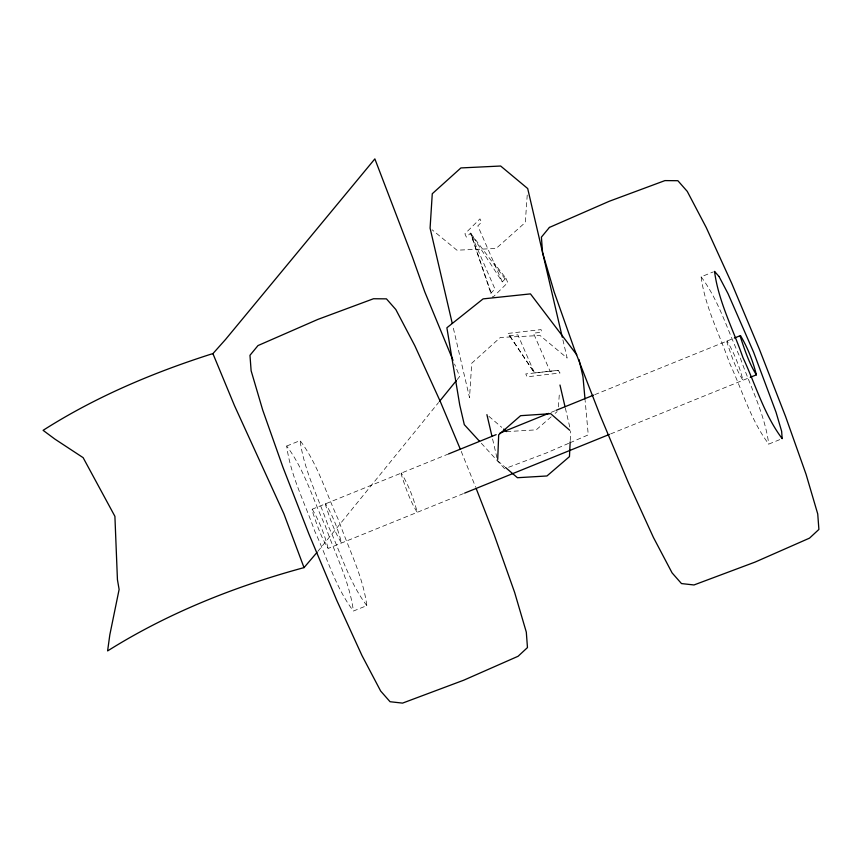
<?xml version="1.0" encoding="UTF-8"?>
<svg xmlns="http://www.w3.org/2000/svg" width="862" height="862" viewBox="0 0 862 862"><rect width="100%" height="100%" fill="white"/><g stroke="black" fill="none" stroke-linecap="round" stroke-linejoin="round"><path stroke-width="0.65" stroke-dasharray="4.31 3.23" d="M570.245 440.525L570.709 431.14M527.232 195.071L525.303 222.461L496.081 248.504L456.914 250.185L432.153 229.82M558.414 406.886L559.427 392.738M448.725 453.865L312.206 509.216L312.033 510.239C316.386 523.299 320.761 536.778 328.11 548.458L463.39 493.614M317.766 551.475L438.564 402.532M457.151 379.614L459.694 376.489L454.554 364.044M502.266 281.842L477.828 225.876L481.459 222.256L479.983 218.883L464.909 233.774L466.385 237.158L470.555 233.117L502.266 281.842L505.897 278.221L494.12 263.179M505.897 278.221L507.793 282.564L492.708 297.455L490.812 293.112L494.993 289.082L470.555 233.117L505.11 278.997M551.163 416.831L536.218 429.858L506.705 431.603M555.15 413.351L557.143 411.616M550.182 371.231L525.766 373.936L527.027 376.823L560.041 373.009L558.188 370.348L534.483 372.934L508.063 333.411L541.077 329.596L541.551 332.236L533.449 333.185L550.096 371.296L558.188 370.348M568.651 443.348L546.594 452.895L507.147 467.818M569.879 442.82L588.261 434.868L585.126 400.421M779.744 439.642L768.764 444.092C750.651 420.074 742.16 389.99 729.5 362.924C719.651 334.531 705.008 306.818 701.118 276.831L713.316 271.886M286.68 446.042L300.095 440.601C317.938 464.187 326.245 493.797 338.712 520.4C348.42 548.512 362.956 575.935 366.824 605.609L353.409 611.05C335.48 587.442 327.204 557.725 314.695 531.078C304.943 503.031 290.569 475.673 286.68 446.042C304.523 469.618 312.831 499.238 325.297 525.842C335.016 553.954 349.552 581.376 353.409 611.05M551.077 412.381L554.816 410.862M594.758 394.667L734.37 338.066M610.662 433.909L749.056 377.804M509.119 335.824L517.846 334.822L534.483 372.934L509.636 335.76M312.206 509.216C319.36 521.111 324.769 534.893 328.11 548.458M488.894 416.335L501.759 427.358M497.654 460.761L504.582 466.698M481.352 443.283L504.679 468.756M701.118 276.831C719.123 300.741 727.582 330.685 740.189 357.622C750.102 386.154 764.788 413.943 768.764 444.092M366.824 605.609C348.884 582.001 340.619 552.283 328.099 525.637C318.358 497.589 303.984 470.243 300.095 440.601M461.235 451.376L475.673 487.224M491.114 292.821L470.555 233.117L490.812 293.112M562.886 339.811L567.142 358.075L540.097 335.533L500.348 337.451L471.719 363.258L469.531 397.641L452.841 325.922M565.343 408.082L569.814 427.293M492.579 438.973L497.051 458.196M325.62 503.785L325.448 504.798C329.801 517.868 334.176 531.348 341.524 543.017C338.173 529.451 332.775 515.67 325.62 503.785M401.304 473.098L401.132 474.122C405.485 487.181 409.859 500.66 417.208 512.33C413.868 498.764 408.459 484.994 401.304 473.098M727.054 341.04L726.881 342.052C731.235 355.122 735.609 368.602 742.958 380.271C739.618 366.706 734.208 352.935 727.054 341.04"/><path stroke-width="1.29" d="M497.708 459.457L498.689 434.782L520.616 415.678L550.71 413.695L569.707 430.267M570.181 441.872L569.459 456.634L546.95 475.975L517.437 477.72L505.563 467.538M756.373 374.841C753.022 361.275 747.623 347.494 740.469 335.598L740.296 336.622C744.649 349.681 749.024 363.161 756.373 374.841L750.274 377.308M316.925 552.51L304.027 567.616C235.218 586.289 168.09 612.914 107.599 650.929L109.819 634.831L119.118 589.457L117.437 579.673L114.905 516.327L83.129 457.657L54.909 439.114L43.1 430.332C94.928 397.263 151.992 373.063 210.436 354.347L212.914 353.635L225.553 339.456L374.862 158.888L412.445 257.113L424.783 291.884L453.013 360.316M439.415 401.487L456.31 380.659M448.725 453.865L496.156 434.642M499.906 433.123L548.577 413.394M556.065 410.355L593.509 395.173M734.37 338.066L740.469 335.598M464.64 493.107L609.412 434.416M503.742 429.06L506.705 431.603M479.563 441.322L464.306 424.664L459.748 405.043L446.882 327.775L483.108 298.888L530.453 293.888L576.764 354.81M460.211 448.94L440.234 401.369L414.805 345.684L395.83 309.533L386.435 298.855L373.505 298.748L317.852 319.414L257.986 345.576L249.969 355.295L251.122 370.746L262.727 410.118L282.919 467.193L308.898 533.998L336.837 600.534L361.975 655.551L380.659 691.033L390.055 701.722L402.554 703.112L463.734 680.204L518.084 656.273L527.469 647.577L526.305 632.115L514.636 592.442L494.163 534.709L476.158 488.474M212.914 353.635L234.442 405.549L283.878 513.763L304.027 567.616M578.995 359.562L582.96 376.565L585.007 399.095M562.283 337.204L527.695 188.552L500.65 166.021L460.901 167.939L432.271 193.734L430.084 228.128L452.238 323.315M559.977 385.023L565.041 406.799M486.922 414.644L491.986 436.42M549.417 227.428L541.401 237.147L542.554 252.598L554.158 291.97L574.351 349.045L600.329 415.85L628.269 482.386L653.407 537.414L672.091 572.885L681.486 583.574L693.985 584.964L755.166 562.056L809.515 538.136L818.9 529.43L817.736 513.967L806.067 474.305L785.594 416.561L759.325 349.088L731.666 283.221L706.237 227.536L687.262 191.386L677.866 180.708L664.936 180.6L609.283 201.266L549.417 227.428M719.027 276.497L714.533 271.39C718.423 301.377 733.056 329.09 742.904 357.493C755.575 384.549 764.066 414.633 782.179 438.65L781.629 431.248L776.037 412.241L753.603 352.192L728.067 293.737L719.027 276.497"/></g></svg>
